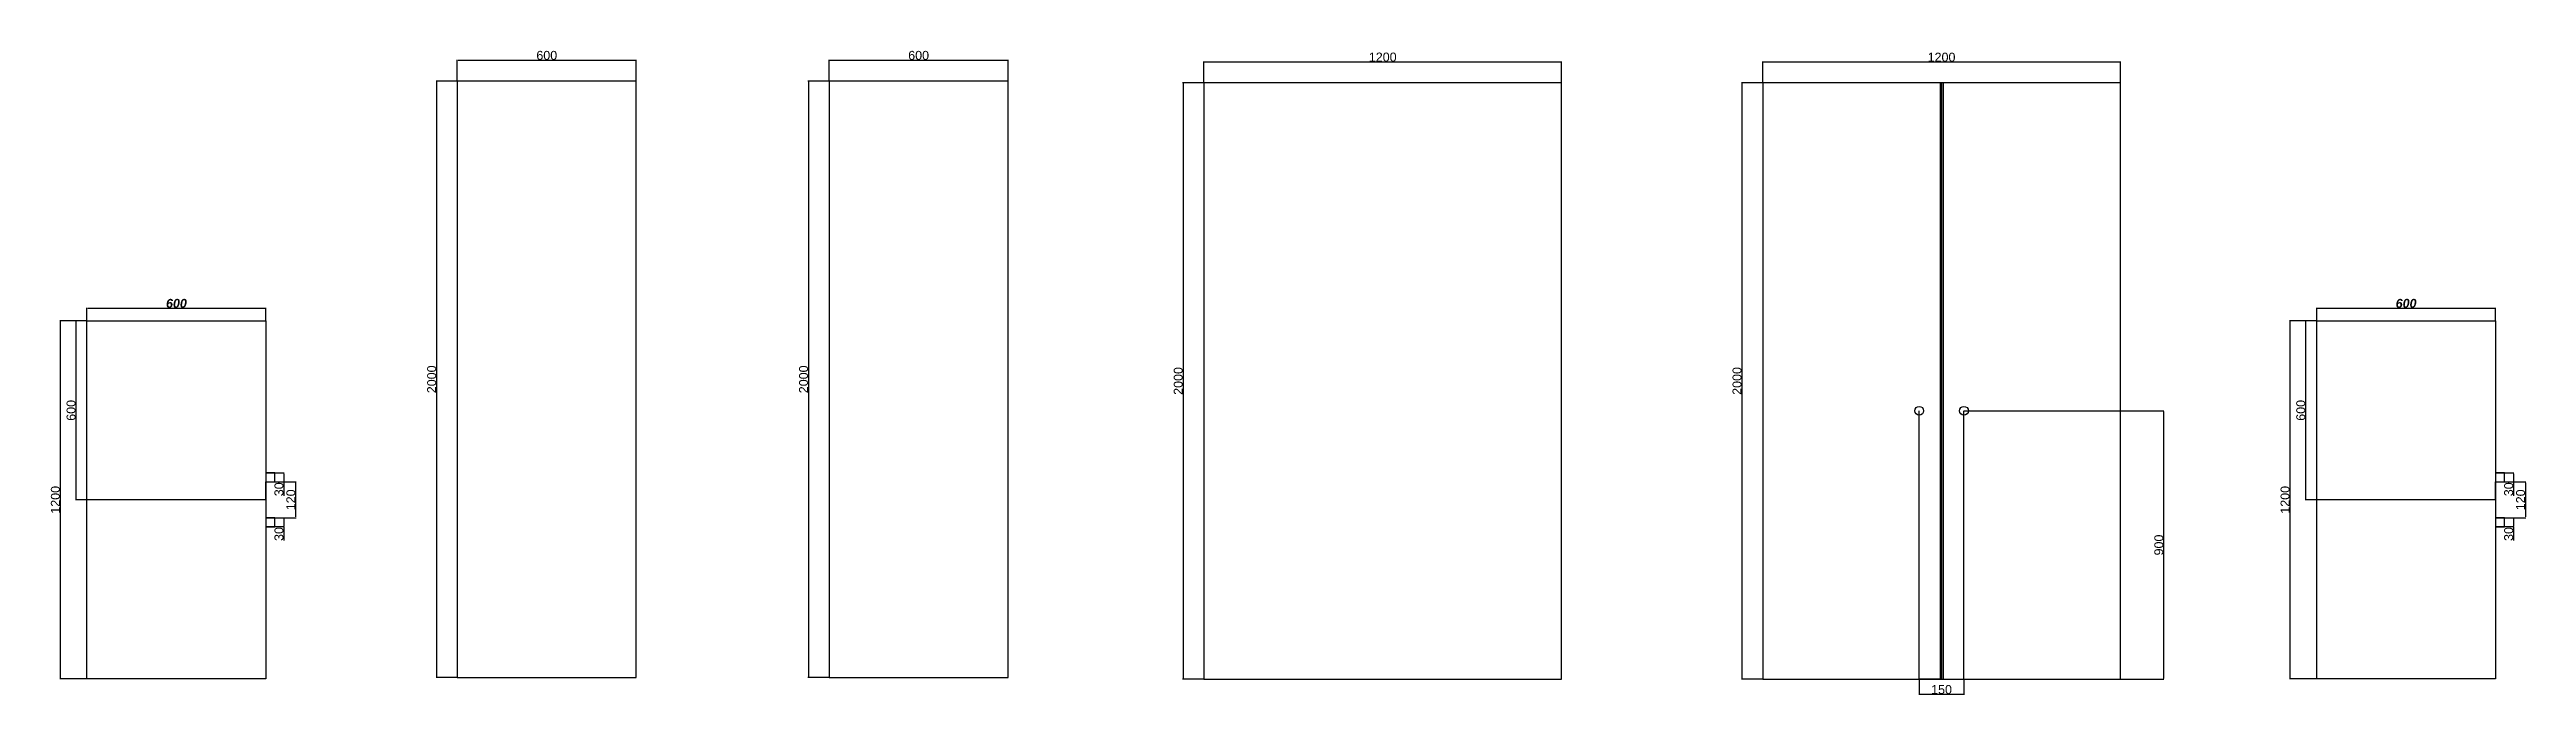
# Model space of a CAD drawing. Header units: millimetres. Extents: x 821 to 9130, y 258 to 2423.
import ezdxf

# ---------------------------------------------------------------- set-up
doc = ezdxf.new("R2010")
doc.units = ezdxf.units.MM
for name, color, linetype in [('cote', 7, 'Continuous'), ('dulap', 94, 'Continuous'), ('helper', 6, 'Continuous')]:
    doc.layers.add(name, color=color, linetype=linetype)
doc.styles.get("Standard").update_dxf_attribs({"font": 'arial.ttf'})
doc.dimstyles.new('ISO-25', dxfattribs={"dimtxt": 2.5, "dimasz": 2.5, "dimexe": 1.25, "dimexo": 0.625, "dimtad": 1, "dimtxsty": 'Standard', "dimcen": 2.5, "dimadec": 0, "dimazin": 0, "dimtfac": 1, "dimtmove": 0, "dimatfit": 3, "dimfxl": 1, "dimarcsym": 0})

# ---------------------------------------------------------------- blocks, each defined once
blk = doc.blocks.new('*D1')
at = {"layer": 'cote', "color": 0, "lineweight": -2, "transparency": 16777216}
for p, q in [((946.3, 1514.1), (946.3, 1557.3)), ((948.8, 1556.1), (1543.8, 1556.1)), ((1546.3, 1514.1), (1546.3, 1557.3))]:
    blk.add_line(p, q, dxfattribs=at)
at = {"layer": 'cote', "color": 0, "transparency": 16777216}
for points in [[(948.8, 1556.5), (948.8, 1555.6), (946.3, 1556.1)], [(1543.8, 1556.5), (1543.8, 1555.6), (1546.3, 1556.1)]]:
    blk.add_solid(points, dxfattribs=at)
at = {"layer": 'Defpoints', "color": 0, "transparency": 16777216}
for p in [(946.3, 1513.5), (1546.3, 1556.1), (1546.3, 1513.5)]:
    blk.add_point(p, dxfattribs=at)
at = {"layer": 'cote', "color": 0, "transparency": 16777216, "insert": (1246.3, 1572), "char_height": 30, "width": 150, "attachment_point": 5}
blk.add_mtext('{\\fArial|b1|i1|c0|p34;600}', dxfattribs=at)
blk = doc.blocks.new('*D2')
at = {"layer": 'cote', "color": 0, "lineweight": -2, "transparency": 16777216}
for p, q in [((1546.9, 1003.5), (1607.5, 1003.5)), ((1606.3, 1001), (1606.3, 976)), ((1546.9, 973.5), (1607.5, 973.5)), ((1606.3, 973.5), (1606.3, 926.9))]:
    blk.add_line(p, q, dxfattribs=at)
at = {"layer": 'cote', "color": 0, "transparency": 16777216}
for points in [[(1605.8, 1001), (1606.7, 1001), (1606.3, 1003.5)], [(1605.8, 976), (1606.7, 976), (1606.3, 973.5)]]:
    blk.add_solid(points, dxfattribs=at)
at = {"layer": 'Defpoints', "color": 0, "transparency": 16777216}
for p in [(1546.3, 1003.5), (1546.3, 973.5), (1606.3, 973.5)]:
    blk.add_point(p, dxfattribs=at)
at = {"layer": 'cote', "color": 0, "transparency": 16777216, "insert": (1590.3, 948.9), "char_height": 30, "attachment_point": 5, "rotation": 90}
blk.add_mtext('30', dxfattribs=at)
blk = doc.blocks.new('*D3')
at = {"layer": 'cote', "color": 0, "lineweight": -2, "transparency": 16777216}
for p, q in [((1546.9, 853.5), (1607.5, 853.5)), ((1606.3, 851), (1606.3, 826)), ((1546.9, 823.5), (1607.5, 823.5)), ((1606.3, 823.5), (1606.3, 776.9))]:
    blk.add_line(p, q, dxfattribs=at)
at = {"layer": 'cote', "color": 0, "transparency": 16777216}
for points in [[(1605.8, 851), (1606.7, 851), (1606.3, 853.5)], [(1605.8, 826), (1606.7, 826), (1606.3, 823.5)]]:
    blk.add_solid(points, dxfattribs=at)
at = {"layer": 'Defpoints', "color": 0, "transparency": 16777216}
for p in [(1546.3, 853.5), (1546.3, 823.5), (1606.3, 823.5)]:
    blk.add_point(p, dxfattribs=at)
at = {"layer": 'cote', "color": 0, "transparency": 16777216, "insert": (1590.3, 798.9), "char_height": 30, "attachment_point": 5, "rotation": 90}
blk.add_mtext('30', dxfattribs=at)
blk = doc.blocks.new('*D4')
at = {"layer": 'cote', "color": 0, "lineweight": -2, "transparency": 16777216}
for p, q in [((945.6, 1513.5), (907.6, 1513.5)), ((908.8, 1511), (908.8, 916)), ((945.6, 913.5), (907.6, 913.5))]:
    blk.add_line(p, q, dxfattribs=at)
at = {"layer": 'cote', "color": 0, "transparency": 16777216}
for points in [[(908.4, 1511), (909.2, 1511), (908.8, 1513.5)], [(908.4, 916), (909.2, 916), (908.8, 913.5)]]:
    blk.add_solid(points, dxfattribs=at)
at = {"layer": 'Defpoints', "color": 0, "transparency": 16777216}
for p in [(946.3, 1513.5), (908.8, 913.5), (946.3, 913.5)]:
    blk.add_point(p, dxfattribs=at)
at = {"layer": 'cote', "color": 0, "transparency": 16777216, "insert": (892.9, 1213.5), "char_height": 30, "attachment_point": 5, "rotation": 90}
blk.add_mtext('600', dxfattribs=at)
blk = doc.blocks.new('*D5')
at = {"layer": 'cote', "color": 0, "lineweight": -2, "transparency": 16777216}
for p, q in [((945.6, 1513.5), (855, 1513.5)), ((856.3, 1511), (856.3, 316)), ((945.6, 313.5), (855, 313.5))]:
    blk.add_line(p, q, dxfattribs=at)
at = {"layer": 'cote', "color": 0, "transparency": 16777216}
for points in [[(855.8, 1511), (856.7, 1511), (856.3, 1513.5)], [(855.8, 316), (856.7, 316), (856.3, 313.5)]]:
    blk.add_solid(points, dxfattribs=at)
at = {"layer": 'Defpoints', "color": 0, "transparency": 16777216}
for p in [(946.3, 1513.5), (856.3, 313.5), (946.3, 313.5)]:
    blk.add_point(p, dxfattribs=at)
at = {"layer": 'cote', "color": 0, "transparency": 16777216, "insert": (840.3, 913.5), "char_height": 30, "attachment_point": 5, "rotation": 90}
blk.add_mtext('1200', dxfattribs=at)
blk = doc.blocks.new('*D6')
at = {"layer": 'cote', "color": 0, "lineweight": -2, "transparency": 16777216}
for p, q in [((1546.9, 973.5), (1647.5, 973.5)), ((1646.3, 971), (1646.3, 856)), ((1546.9, 853.5), (1647.5, 853.5))]:
    blk.add_line(p, q, dxfattribs=at)
at = {"layer": 'cote', "color": 0, "transparency": 16777216}
for points in [[(1645.8, 971), (1646.7, 971), (1646.3, 973.5)], [(1645.8, 856), (1646.7, 856), (1646.3, 853.5)]]:
    blk.add_solid(points, dxfattribs=at)
at = {"layer": 'Defpoints', "color": 0, "transparency": 16777216}
for p in [(1546.3, 973.5), (1546.3, 853.5), (1646.3, 853.5)]:
    blk.add_point(p, dxfattribs=at)
at = {"layer": 'cote', "color": 0, "transparency": 16777216, "insert": (1630.3, 913.5), "char_height": 30, "attachment_point": 5, "rotation": 90}
blk.add_mtext('120', dxfattribs=at)
blk = doc.blocks.new('*D7')
at = {"layer": 'cote', "color": 0, "lineweight": -2, "transparency": 16777216}
for p, q in [((2188.7, 2318.1), (2188.7, 2388.8)), ((2191.2, 2387.5), (2786.2, 2387.5)), ((2788.7, 2318.1), (2788.7, 2388.8))]:
    blk.add_line(p, q, dxfattribs=at)
at = {"layer": 'cote', "color": 0, "transparency": 16777216}
for points in [[(2191.2, 2387.9), (2191.2, 2387.1), (2188.7, 2387.5)], [(2786.2, 2387.9), (2786.2, 2387.1), (2788.7, 2387.5)]]:
    blk.add_solid(points, dxfattribs=at)
at = {"layer": 'Defpoints', "color": 0, "transparency": 16777216}
for p in [(2788.7, 2387.5), (2188.7, 2317.5), (2788.7, 2317.5)]:
    blk.add_point(p, dxfattribs=at)
at = {"layer": 'cote', "color": 0, "transparency": 16777216, "insert": (2488.7, 2403.5), "char_height": 30, "attachment_point": 5}
blk.add_mtext('600', dxfattribs=at)
blk = doc.blocks.new('*D8')
at = {"layer": 'cote', "color": 0, "lineweight": -2, "transparency": 16777216}
for p, q in [((2188, 2317.5), (2117.4, 2317.5)), ((2118.7, 2315), (2118.7, 320)), ((2188, 317.5), (2117.4, 317.5))]:
    blk.add_line(p, q, dxfattribs=at)
at = {"layer": 'cote', "color": 0, "transparency": 16777216}
for points in [[(2118.3, 2315), (2119.1, 2315), (2118.7, 2317.5)], [(2118.3, 320), (2119.1, 320), (2118.7, 317.5)]]:
    blk.add_solid(points, dxfattribs=at)
at = {"layer": 'Defpoints', "color": 0, "transparency": 16777216}
for p in [(2188.7, 2317.5), (2118.7, 317.5), (2188.7, 317.5)]:
    blk.add_point(p, dxfattribs=at)
at = {"layer": 'cote', "color": 0, "transparency": 16777216, "insert": (2102.7, 1317.5), "char_height": 30, "attachment_point": 5, "rotation": 90}
blk.add_mtext('2000', dxfattribs=at)
blk = doc.blocks.new('*D9')
at = {"layer": 'cote', "color": 0, "lineweight": -2, "transparency": 16777216}
for p, q in [((3436.3, 2318.1), (3436.3, 2388.8)), ((3438.8, 2387.5), (4033.8, 2387.5)), ((4036.3, 2318.1), (4036.3, 2388.8))]:
    blk.add_line(p, q, dxfattribs=at)
at = {"layer": 'cote', "color": 0, "transparency": 16777216}
for points in [[(3438.8, 2387.9), (3438.8, 2387.1), (3436.3, 2387.5)], [(4033.8, 2387.9), (4033.8, 2387.1), (4036.3, 2387.5)]]:
    blk.add_solid(points, dxfattribs=at)
at = {"layer": 'Defpoints', "color": 0, "transparency": 16777216}
for p in [(4036.3, 2387.5), (3436.3, 2317.5), (4036.3, 2317.5)]:
    blk.add_point(p, dxfattribs=at)
at = {"layer": 'cote', "color": 0, "transparency": 16777216, "insert": (3736.3, 2403.5), "char_height": 30, "attachment_point": 5}
blk.add_mtext('600', dxfattribs=at)
blk = doc.blocks.new('*D10')
at = {"layer": 'cote', "color": 0, "lineweight": -2, "transparency": 16777216}
for p, q in [((3435.7, 2317.5), (3365, 2317.5)), ((3366.3, 2315), (3366.3, 320)), ((3435.7, 317.5), (3365, 317.5))]:
    blk.add_line(p, q, dxfattribs=at)
at = {"layer": 'cote', "color": 0, "transparency": 16777216}
for points in [[(3365.9, 2315), (3366.7, 2315), (3366.3, 2317.5)], [(3365.9, 320), (3366.7, 320), (3366.3, 317.5)]]:
    blk.add_solid(points, dxfattribs=at)
at = {"layer": 'Defpoints', "color": 0, "transparency": 16777216}
for p in [(3436.3, 2317.5), (3366.3, 317.5), (3436.3, 317.5)]:
    blk.add_point(p, dxfattribs=at)
at = {"layer": 'cote', "color": 0, "transparency": 16777216, "insert": (3350.3, 1317.5), "char_height": 30, "attachment_point": 5, "rotation": 90}
blk.add_mtext('2000', dxfattribs=at)
blk = doc.blocks.new('*D11')
at = {"layer": 'cote', "color": 0, "lineweight": -2, "transparency": 16777216}
for p, q in [((4693.2, 2312.6), (4693.2, 2383.2)), ((4695.7, 2381.9), (5890.7, 2381.9)), ((5893.2, 2312.6), (5893.2, 2383.2))]:
    blk.add_line(p, q, dxfattribs=at)
at = {"layer": 'cote', "color": 0, "transparency": 16777216}
for points in [[(4695.7, 2382.3), (4695.7, 2381.5), (4693.2, 2381.9)], [(5890.7, 2382.3), (5890.7, 2381.5), (5893.2, 2381.9)]]:
    blk.add_solid(points, dxfattribs=at)
at = {"layer": 'Defpoints', "color": 0, "transparency": 16777216}
for p in [(5893.2, 2381.9), (4693.2, 2312), (5893.2, 2312)]:
    blk.add_point(p, dxfattribs=at)
at = {"layer": 'cote', "color": 0, "transparency": 16777216, "insert": (5293.2, 2397.8), "char_height": 30, "attachment_point": 5}
blk.add_mtext('1200', dxfattribs=at)
blk = doc.blocks.new('*D12')
at = {"layer": 'cote', "color": 0, "lineweight": -2, "transparency": 16777216}
for p, q in [((4692.6, 2312), (4622, 2312)), ((4623.2, 2309.5), (4623.2, 314.5)), ((4692.6, 312), (4622, 312))]:
    blk.add_line(p, q, dxfattribs=at)
at = {"layer": 'cote', "color": 0, "transparency": 16777216}
for points in [[(4622.8, 2309.5), (4623.7, 2309.5), (4623.2, 2312)], [(4622.8, 314.5), (4623.7, 314.5), (4623.2, 312)]]:
    blk.add_solid(points, dxfattribs=at)
at = {"layer": 'Defpoints', "color": 0, "transparency": 16777216}
for p in [(4693.2, 2312), (4623.2, 312), (4693.2, 312)]:
    blk.add_point(p, dxfattribs=at)
at = {"layer": 'cote', "color": 0, "transparency": 16777216, "insert": (4607.3, 1312), "char_height": 30, "attachment_point": 5, "rotation": 90}
blk.add_mtext('2000', dxfattribs=at)
blk = doc.blocks.new('*D13')
at = {"layer": 'cote', "color": 0, "lineweight": -2, "transparency": 16777216}
for p, q in [((6567.9, 2312.6), (6567.9, 2382.7)), ((6570.4, 2381.5), (7765.4, 2381.5)), ((7767.9, 2312.6), (7767.9, 2382.7))]:
    blk.add_line(p, q, dxfattribs=at)
at = {"layer": 'cote', "color": 0, "transparency": 16777216}
for points in [[(6570.4, 2381.9), (6570.4, 2381), (6567.9, 2381.5)], [(7765.4, 2381.9), (7765.4, 2381), (7767.9, 2381.5)]]:
    blk.add_solid(points, dxfattribs=at)
at = {"layer": 'Defpoints', "color": 0, "transparency": 16777216}
for p in [(7767.9, 2381.5), (6567.9, 2312), (7767.9, 2312)]:
    blk.add_point(p, dxfattribs=at)
at = {"layer": 'cote', "color": 0, "transparency": 16777216, "insert": (7167.9, 2397.4), "char_height": 30, "attachment_point": 5}
blk.add_mtext('1200', dxfattribs=at)
blk = doc.blocks.new('*D14')
at = {"layer": 'cote', "color": 0, "lineweight": -2, "transparency": 16777216}
for p, q in [((6567.2, 2312), (6496.6, 2312)), ((6497.9, 2309.5), (6497.9, 314.5)), ((6567.2, 312), (6496.6, 312))]:
    blk.add_line(p, q, dxfattribs=at)
at = {"layer": 'cote', "color": 0, "transparency": 16777216}
for points in [[(6497.4, 2309.5), (6498.3, 2309.5), (6497.9, 2312)], [(6497.4, 314.5), (6498.3, 314.5), (6497.9, 312)]]:
    blk.add_solid(points, dxfattribs=at)
at = {"layer": 'Defpoints', "color": 0, "transparency": 16777216}
for p in [(6567.9, 2312), (6497.9, 312), (6567.9, 312)]:
    blk.add_point(p, dxfattribs=at)
at = {"layer": 'cote', "color": 0, "transparency": 16777216, "insert": (6481.9, 1312), "char_height": 30, "attachment_point": 5, "rotation": 90}
blk.add_mtext('2000', dxfattribs=at)
blk = doc.blocks.new('*D17')
at = {"layer": 'cote', "color": 0, "lineweight": -2, "transparency": 16777216}
for p, q in [((8426.4, 1514.1), (8426.4, 1557.3)), ((8428.9, 1556.1), (9023.9, 1556.1)), ((9026.4, 1514.1), (9026.4, 1557.3))]:
    blk.add_line(p, q, dxfattribs=at)
at = {"layer": 'cote', "color": 0, "transparency": 16777216}
for points in [[(8428.9, 1556.5), (8428.9, 1555.6), (8426.4, 1556.1)], [(9023.9, 1556.5), (9023.9, 1555.6), (9026.4, 1556.1)]]:
    blk.add_solid(points, dxfattribs=at)
at = {"layer": 'Defpoints', "color": 0, "transparency": 16777216}
for p in [(8426.4, 1513.5), (9026.4, 1556.1), (9026.4, 1513.5)]:
    blk.add_point(p, dxfattribs=at)
at = {"layer": 'cote', "color": 0, "transparency": 16777216, "insert": (8726.4, 1572), "char_height": 30, "width": 150, "attachment_point": 5}
blk.add_mtext('{\\fArial|b1|i1|c0|p34;600}', dxfattribs=at)
blk = doc.blocks.new('*D18')
at = {"layer": 'cote', "color": 0, "lineweight": -2, "transparency": 16777216}
for p, q in [((9027.1, 1003.5), (9087.7, 1003.5)), ((9086.4, 1001), (9086.4, 976)), ((9027.1, 973.5), (9087.7, 973.5)), ((9086.4, 973.5), (9086.4, 926.9))]:
    blk.add_line(p, q, dxfattribs=at)
at = {"layer": 'cote', "color": 0, "transparency": 16777216}
for points in [[(9086, 1001), (9086.9, 1001), (9086.4, 1003.5)], [(9086, 976), (9086.9, 976), (9086.4, 973.5)]]:
    blk.add_solid(points, dxfattribs=at)
at = {"layer": 'Defpoints', "color": 0, "transparency": 16777216}
for p in [(9026.4, 1003.5), (9026.4, 973.5), (9086.4, 973.5)]:
    blk.add_point(p, dxfattribs=at)
at = {"layer": 'cote', "color": 0, "transparency": 16777216, "insert": (9070.5, 948.9), "char_height": 30, "attachment_point": 5, "rotation": 90}
blk.add_mtext('30', dxfattribs=at)
blk = doc.blocks.new('*D19')
at = {"layer": 'cote', "color": 0, "lineweight": -2, "transparency": 16777216}
for p, q in [((9027.1, 853.5), (9087.7, 853.5)), ((9086.4, 851), (9086.4, 826)), ((9027.1, 823.5), (9087.7, 823.5)), ((9086.4, 823.5), (9086.4, 776.9))]:
    blk.add_line(p, q, dxfattribs=at)
at = {"layer": 'cote', "color": 0, "transparency": 16777216}
for points in [[(9086, 851), (9086.8, 851), (9086.4, 853.5)], [(9086, 826), (9086.8, 826), (9086.4, 823.5)]]:
    blk.add_solid(points, dxfattribs=at)
at = {"layer": 'Defpoints', "color": 0, "transparency": 16777216}
for p in [(9026.4, 853.5), (9026.4, 823.5), (9086.4, 823.5)]:
    blk.add_point(p, dxfattribs=at)
at = {"layer": 'cote', "color": 0, "transparency": 16777216, "insert": (9070.5, 798.9), "char_height": 30, "attachment_point": 5, "rotation": 90}
blk.add_mtext('30', dxfattribs=at)
blk = doc.blocks.new('*D20')
at = {"layer": 'cote', "color": 0, "lineweight": -2, "transparency": 16777216}
for p, q in [((8425.8, 1513.5), (8387.8, 1513.5)), ((8389, 1511), (8389, 916)), ((8425.8, 913.5), (8387.8, 913.5))]:
    blk.add_line(p, q, dxfattribs=at)
at = {"layer": 'cote', "color": 0, "transparency": 16777216}
for points in [[(8388.6, 1511), (8389.4, 1511), (8389, 1513.5)], [(8388.6, 916), (8389.4, 916), (8389, 913.5)]]:
    blk.add_solid(points, dxfattribs=at)
at = {"layer": 'Defpoints', "color": 0, "transparency": 16777216}
for p in [(8426.4, 1513.5), (8389, 913.5), (8426.4, 913.5)]:
    blk.add_point(p, dxfattribs=at)
at = {"layer": 'cote', "color": 0, "transparency": 16777216, "insert": (8373.1, 1213.5), "char_height": 30, "attachment_point": 5, "rotation": 90}
blk.add_mtext('600', dxfattribs=at)
blk = doc.blocks.new('*D21')
at = {"layer": 'cote', "color": 0, "lineweight": -2, "transparency": 16777216}
for p, q in [((8425.8, 1513.5), (8335.2, 1513.5)), ((8336.4, 1511), (8336.4, 316)), ((8425.8, 313.5), (8335.2, 313.5))]:
    blk.add_line(p, q, dxfattribs=at)
at = {"layer": 'cote', "color": 0, "transparency": 16777216}
for points in [[(8336, 1511), (8336.9, 1511), (8336.4, 1513.5)], [(8336, 316), (8336.9, 316), (8336.4, 313.5)]]:
    blk.add_solid(points, dxfattribs=at)
at = {"layer": 'Defpoints', "color": 0, "transparency": 16777216}
for p in [(8426.4, 1513.5), (8336.4, 313.5), (8426.4, 313.5)]:
    blk.add_point(p, dxfattribs=at)
at = {"layer": 'cote', "color": 0, "transparency": 16777216, "insert": (8320.5, 913.5), "char_height": 30, "attachment_point": 5, "rotation": 90}
blk.add_mtext('1200', dxfattribs=at)
blk = doc.blocks.new('*D22')
at = {"layer": 'cote', "color": 0, "lineweight": -2, "transparency": 16777216}
for p, q in [((9027.1, 973.5), (9127.7, 973.5)), ((9126.4, 971), (9126.4, 856)), ((9027.1, 853.5), (9127.7, 853.5))]:
    blk.add_line(p, q, dxfattribs=at)
at = {"layer": 'cote', "color": 0, "transparency": 16777216}
for points in [[(9126, 971), (9126.9, 971), (9126.4, 973.5)], [(9126, 856), (9126.9, 856), (9126.4, 853.5)]]:
    blk.add_solid(points, dxfattribs=at)
at = {"layer": 'Defpoints', "color": 0, "transparency": 16777216}
for p in [(9026.4, 973.5), (9026.4, 853.5), (9126.4, 853.5)]:
    blk.add_point(p, dxfattribs=at)
at = {"layer": 'cote', "color": 0, "transparency": 16777216, "insert": (9110.5, 913.5), "char_height": 30, "attachment_point": 5, "rotation": 90}
blk.add_mtext('120', dxfattribs=at)
blk = doc.blocks.new('*D23')
at = {"layer": 'cote', "color": 0, "lineweight": -2, "transparency": 16777216}
for p, q in [((7092.9, 311.3), (7092.9, 260.1)), ((7095.4, 261.4), (7240.4, 261.4)), ((7242.9, 311.3), (7242.9, 260.1))]:
    blk.add_line(p, q, dxfattribs=at)
at = {"layer": 'cote', "color": 0, "transparency": 16777216}
for points in [[(7095.4, 261.8), (7095.4, 261), (7092.9, 261.4)], [(7240.4, 261.8), (7240.4, 261), (7242.9, 261.4)]]:
    blk.add_solid(points, dxfattribs=at)
at = {"layer": 'Defpoints', "color": 0, "transparency": 16777216}
for p in [(7092.9, 312), (7242.9, 312), (7242.9, 261.4)]:
    blk.add_point(p, dxfattribs=at)
at = {"layer": 'cote', "color": 0, "transparency": 16777216, "insert": (7167.9, 277.3), "char_height": 30, "attachment_point": 5}
blk.add_mtext('150', dxfattribs=at)
blk = doc.blocks.new('*D24')
at = {"layer": 'cote', "color": 0, "lineweight": -2, "transparency": 16777216}
for p, q in [((7243.5, 1212), (7914.1, 1212)), ((7912.8, 1209.5), (7912.8, 314.5)), ((7243.5, 312), (7914.1, 312))]:
    blk.add_line(p, q, dxfattribs=at)
at = {"layer": 'cote', "color": 0, "transparency": 16777216}
for points in [[(7912.4, 1209.5), (7913.3, 1209.5), (7912.8, 1212)], [(7912.4, 314.5), (7913.3, 314.5), (7912.8, 312)]]:
    blk.add_solid(points, dxfattribs=at)
at = {"layer": 'Defpoints', "color": 0, "transparency": 16777216}
for p in [(7242.9, 1212), (7242.9, 312), (7912.8, 312)]:
    blk.add_point(p, dxfattribs=at)
at = {"layer": 'cote', "color": 0, "transparency": 16777216, "insert": (7896.9, 762), "char_height": 30, "attachment_point": 5, "rotation": 90}
blk.add_mtext('900', dxfattribs=at)

msp = doc.modelspace()

# ---------------------------------------------------------------- linework, layer by layer
at = {"layer": 'dulap'}
for p, q in [((2788.667, 2317.522), (2188.667, 2317.522)), ((2188.667, 2317.522), (2188.667, 317.522)), ((2788.667, 317.522), (2788.667, 2317.522)), ((4036.287, 2317.522), (3436.287, 2317.522)), ((3436.287, 2317.522), (3436.287, 317.522)), ((4036.287, 317.522), (4036.287, 2317.522)), ((5893.238, 2311.951), (4693.238, 2311.951)), ((4693.238, 2311.951), (4693.238, 311.951)), ((5893.238, 311.951), (5893.238, 2311.951)), ((7767.863, 2311.951), (6567.863, 2311.951)), ((6567.863, 2311.951), (6567.863, 311.951)), ((7162.863, 2311.951), (7162.863, 311.951)), ((7172.863, 2311.951), (7172.863, 311.951)), ((7767.863, 311.951), (7767.863, 2311.951)), ((1576.266, 1003.467), (1546.266, 1003.467)), ((1576.266, 973.467), (1576.266, 1003.467)), ((9056.439, 1003.467), (9026.439, 1003.467)), ((9056.439, 973.467), (9056.439, 1003.467)), ((1546.266, 973.467), (1576.266, 973.467)), ((9026.439, 973.467), (9056.439, 973.467)), ((1576.266, 853.467), (1546.266, 853.467)), ((1576.266, 823.467), (1576.266, 853.467)), ((9056.439, 853.467), (9026.439, 853.467)), ((9056.439, 823.467), (9056.439, 853.467)), ((1546.266, 823.467), (1576.266, 823.467)), ((9026.439, 823.467), (9056.439, 823.467)), ((2188.667, 317.522), (2788.667, 317.522)), ((3436.287, 317.522), (4036.287, 317.522)), ((4693.238, 311.951), (5893.238, 311.951)), ((6567.863, 311.951), (7767.863, 311.951))]:
    msp.add_line(p, q, dxfattribs=at)
for points in [[(946.266, 1513.467), (1546.266, 1513.467), (1546.266, 313.467), (946.266, 313.467)], [(8426.439, 1513.467), (9026.439, 1513.467), (9026.439, 313.467), (8426.439, 313.467)]]:
    msp.add_lwpolyline(points, close=True, dxfattribs=at)
for centre in [(7092.863, 1211.951), (7242.863, 1211.951)]:
    msp.add_circle(centre, 15, dxfattribs=at)
at = {"layer": 'helper'}
for p, q in [((7167.863, 2311.951), (7167.863, 311.951)), ((7092.863, 311.951), (7092.863, 1211.951)), ((7242.863, 311.951), (7242.863, 1211.951)), ((1546.266, 913.467), (1546.266, 973.467)), ((9026.439, 913.467), (9026.439, 973.467)), ((1546.266, 913.467), (946.266, 913.467)), ((1546.266, 913.467), (1546.266, 853.467)), ((9026.439, 913.467), (8426.439, 913.467)), ((9026.439, 913.467), (9026.439, 853.467)), ((7167.863, 311.951), (7092.863, 311.951)), ((7167.863, 311.951), (7242.863, 311.951))]:
    msp.add_line(p, q, dxfattribs=at)

# ---------------------------------------------------------------- dimensions: what is measured, and where the dimension line sits
at = {"layer": 'cote'}
for base, p1, p2, picture, middle in [((2788.667, 2387.522), (2188.667, 2317.522), (2788.667, 2317.522), '*D7', (2488.667, 2403.464)), ((4036.287, 2387.522), (3436.287, 2317.522), (4036.287, 2317.522), '*D9', (3736.287, 2403.464)), ((5893.238, 2381.905), (4693.238, 2311.951), (5893.238, 2311.951), '*D11', (5293.238, 2397.847)), ((7767.863, 2381.46), (6567.863, 2311.951), (7767.863, 2311.951), '*D13', (7167.863, 2397.402)), ((7242.863, 261.381), (7092.863, 311.951), (7242.863, 311.951), '*D23', (7167.863, 277.323))]:
    dim = msp.add_linear_dim(base=base, p1=p1, p2=p2, dimstyle='ISO-25', override={"dimtxt": 30}, dxfattribs=at)
    dim.commit()
    dim.dimension.update_dxf_attribs({"geometry": picture, "text_midpoint": middle})
for base, p1, p2, picture, middle in [((2118.667, 317.522), (2188.667, 2317.522), (2188.667, 317.522), '*D8', (2102.725, 1317.522)), ((3366.287, 317.522), (3436.287, 2317.522), (3436.287, 317.522), '*D10', (3350.345, 1317.522)), ((4623.238, 311.951), (4693.238, 2311.951), (4693.238, 311.951), '*D12', (4607.296, 1311.951)), ((6497.863, 311.951), (6567.863, 2311.951), (6567.863, 311.951), '*D14', (6481.921, 1311.951)), ((856.266, 313.467), (946.266, 1513.467), (946.266, 313.467), '*D5', (840.324, 913.467)), ((908.831, 913.467), (946.266, 1513.467), (946.266, 913.467), '*D4', (892.889, 1213.467)), ((8336.439, 313.467), (8426.439, 1513.467), (8426.439, 313.467), '*D21', (8320.497, 913.467)), ((8389.004, 913.467), (8426.439, 1513.467), (8426.439, 913.467), '*D20', (8373.062, 1213.467)), ((7912.84, 311.951), (7242.863, 1211.951), (7242.863, 311.951), '*D24', (7896.898, 761.951)), ((1606.266, 973.467), (1546.266, 1003.467), (1546.266, 973.467), '*D2', (1590.313, 948.916)), ((9086.439, 973.467), (9026.439, 1003.467), (9026.439, 973.467), '*D18', (9070.487, 948.916)), ((1646.266, 853.467), (1546.266, 973.467), (1546.266, 853.467), '*D6', (1630.324, 913.467)), ((9126.439, 853.467), (9026.439, 973.467), (9026.439, 853.467), '*D22', (9110.497, 913.467)), ((1606.258, 823.467), (1546.266, 853.467), (1546.266, 823.467), '*D3', (1590.305, 798.916)), ((9086.431, 823.467), (9026.439, 853.467), (9026.439, 823.467), '*D19', (9070.478, 798.916))]:
    dim = msp.add_linear_dim(base=base, p1=p1, p2=p2, angle=90, dimstyle='ISO-25', override={"dimtxt": 30}, dxfattribs=at)
    dim.commit()
    dim.dimension.update_dxf_attribs({"geometry": picture, "text_midpoint": middle})
for base, p1, p2, picture, middle in [((1546.266, 1556.063), (946.266, 1513.467), (1546.266, 1513.467), '*D1', (1246.266, 1572.015)), ((9026.439, 1556.063), (8426.439, 1513.467), (9026.439, 1513.467), '*D17', (8726.439, 1572.015))]:
    dim = msp.add_linear_dim(base=base, p1=p1, p2=p2, text='{\\fArial|b1|i1|c0|p34;600}', dimstyle='ISO-25', override={"dimtxt": 30}, dxfattribs=at)
    dim.commit()
    dim.dimension.update_dxf_attribs({"geometry": picture, "text_midpoint": middle})

doc.saveas('drawing.dxf')
